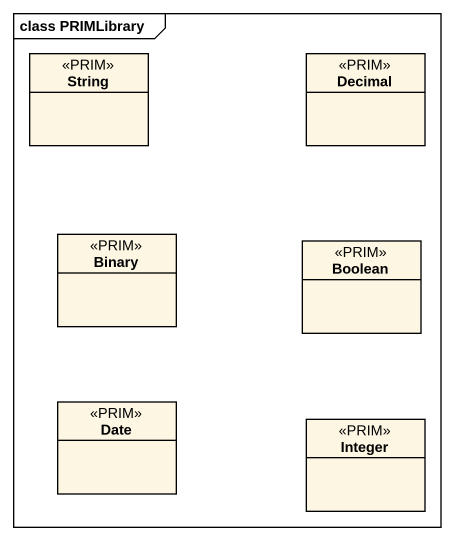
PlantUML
@startuml
mainframe class PRIMLibrary
hide circle
hide empty members
class String <<PRIM>>
class Decimal <<PRIM>>
class Binary <<PRIM>>
class Boolean <<PRIM>>
class Date <<PRIM>>
class Integer <<PRIM>>
@enduml
